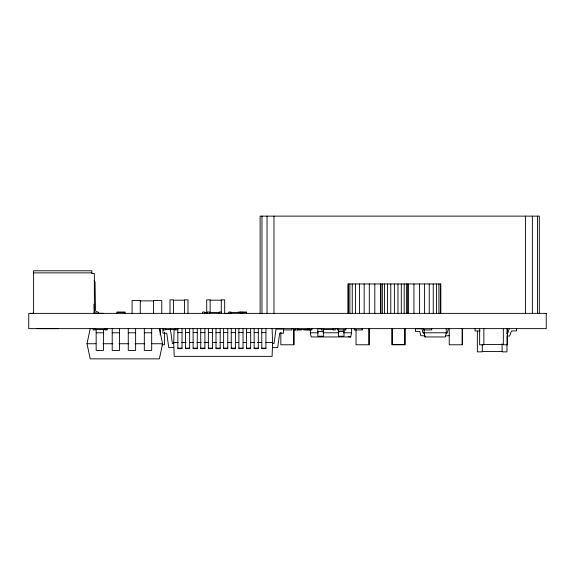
<?xml version="1.0" encoding="UTF-8"?>
<svg xmlns="http://www.w3.org/2000/svg" width="575" height="575" viewBox="0 0 575 575"><rect width="100%" height="100%" fill="white"/><g stroke="black" fill="none" stroke-linecap="round" stroke-linejoin="round"><path stroke-width="0.86" d="M351.605 328.627L351.605 332.788L350.721 336.95L311.204 336.95L310.342 332.788L310.356 329.461M424.149 329.461L424.127 332.788L424.99 336.95L445.359 336.95L446.243 332.788L446.243 328.627M475.079 328.627L475.043 330.905L480.075 330.992M272.104 328.627L272.586 342.499L272.104 356.363L174.182 356.363L173.693 342.499L174.146 329.489M106.921 329.942L106.95 328.627L106.921 329.942L104.902 329.942L104.902 328.627M159.383 328.627L162.596 343.742L159.383 358.865L90.218 358.865L87.005 343.742L90.218 328.627M448.32 328.763L447.285 332.997L446.186 333.054M509.335 328.627L507.718 333.27L506.891 333.27M445.589 335.865L449.485 335.663M33.602 272.866L91.828 272.866M173.427 300.193L184.568 300.193M210.127 300.193L221.274 300.193M140.264 300.883L153.561 300.883M221.274 312.053L219.176 312.053L219.176 313.368M238.481 312.053L246.668 312.053L246.668 313.368M117.178 312.397L124.732 312.397M204.657 312.397L206.411 312.397M209.508 312.397L219.176 312.397M231.006 312.397L246.323 312.397M33.343 313.231L30.734 313.368M93.79 313.231L96.449 313.231M98.224 313.231L103.55 313.368M228.908 313.231L225.436 313.368M323.38 328.627L323.387 336.224L317.838 336.224L317.838 328.778L321.806 328.778M335.247 328.763L337.841 328.763M95.148 329.597L104.902 329.597M165.348 329.597L175.037 329.597M297.397 329.597L309.537 329.597L309.558 328.627L309.537 329.942M323.38 329.597L333.069 329.597M301.559 329.942L293.329 329.942L293.329 328.627M303.643 329.942L311.88 329.942L311.88 328.627M323.38 329.942L321.324 329.942L321.375 328.763M317.838 331.552L323.387 331.552M338.438 331.552L343.987 331.552M177.855 332.63L182.016 332.63M185.481 332.63L189.642 332.63M193.114 332.63L197.275 332.63M200.74 332.63L204.901 332.63M208.373 332.63L212.534 332.63M215.999 332.63L220.16 332.63M223.625 332.63L227.786 332.63M231.258 332.63L235.419 332.63M238.884 332.63L243.045 332.63M246.517 332.63L250.671 332.63M254.143 332.63L258.304 332.63M261.769 332.63L265.93 332.63M96.162 332.788L103.514 332.788M112.211 332.788L119.564 332.788M128.268 332.788L135.621 332.788M144.325 332.788L151.678 332.788M310.342 332.788L318.413 332.788M322.898 332.788L339.049 332.788M343.534 332.788L351.605 332.788M446.243 332.788L424.127 332.788L424.99 336.95M507.15 336.044L509.687 336.044L511.448 330.992L516.479 330.905L516.443 328.627M173.693 342.499L178.149 342.499M181.714 342.499L186.171 342.499M189.728 342.499L193.293 342.499M196.858 342.499L201.315 342.499M203.988 342.499L208.445 342.499M212.894 342.499L216.459 342.499M220.024 342.499L223.589 342.499M227.154 342.499L231.603 342.499M235.168 342.499L238.733 342.499M243.189 342.499L246.754 342.499M250.319 342.499L254.768 342.499M257.442 342.499L261.898 342.499M265.463 342.499L272.586 342.499M173.729 343.447L172.371 343.447L170.387 329.051M272.557 343.447L274.052 343.447L276.036 329.051L283.475 329.051L283.475 333.213L279.666 333.213L277.682 347.609L272.413 347.609M87.005 343.742L95.896 343.742M103.011 343.742L112.793 343.742M119.018 343.742L128.807 343.742M135.032 343.742L144.814 343.742M151.929 343.742L162.596 343.742M483.87 344.439L503.319 344.439M161.92 344.784L164.428 344.784L164.428 332.213M173.873 347.609L168.741 347.609L166.757 333.213L162.948 333.213L162.948 329.051M177.855 348.127L182.016 348.127M185.481 348.127L189.642 348.127M193.114 348.127L197.275 348.127M200.74 348.127L204.901 348.127M208.373 348.127L212.534 348.127M215.999 348.127L220.16 348.127M223.625 348.127L227.786 348.127M231.258 348.127L235.419 348.127M238.884 348.127L243.045 348.127M246.517 348.127L250.671 348.127M254.143 348.127L258.304 348.127M261.769 348.127L265.93 348.127M482.26 351.512L502.076 351.512M424.163 333.062L423.013 332.997L421.978 328.763L415.524 328.763L415.524 331.538L419.8 331.538L420.814 335.663L424.76 335.865M348.198 336.677L350.721 336.95M94.178 280.607L95.048 281.879L95.5 310.399C95.529 312.505 98.85 311.075 98.735 313.282L94.156 312.987L94.013 304.211M539.314 313.368L539.314 216.135L260.116 216.135L260.116 313.368M537.46 216.135L537.46 313.368M532.378 216.135L532.378 313.368M525.442 216.135L525.442 313.368M507.416 328.627L507.452 344.784L503.319 344.784L503.319 328.627M506.97 328.627L506.97 333.989M506.97 335.771L506.97 351.857L502.076 351.857L502.076 343.814M483.87 328.627L483.87 344.784L479.643 344.784L479.643 328.627M482.26 344.468L482.26 351.857L477.358 351.857L477.358 331.308M462.451 328.627L462.451 344.784L449.247 344.784L449.247 328.627M462.106 328.627L462.106 344.439M440.838 313.368L440.838 283.964L347.904 283.964L347.904 313.368M440.342 283.964L440.342 313.368M438.883 283.964L438.883 313.368M436.49 283.964L436.49 313.368M433.248 283.964L433.248 313.368M431.717 328.627L431.717 329.942L423.48 329.942L423.48 328.627M429.238 283.964L429.238 313.368M424.587 283.964L424.587 313.368M419.441 283.964L419.441 313.368M413.935 283.964L413.935 313.368M408.243 283.964L408.243 313.368M407.768 283.964L407.768 313.368M406.381 283.964L406.381 313.368M405.123 328.627L405.123 344.784L391.913 344.784L391.913 328.627M404.771 328.627L404.771 344.439L392.258 344.439L392.258 328.627M404.175 283.964L404.175 313.368M401.307 283.964L401.307 313.368M397.957 283.964L397.957 313.368M394.371 283.964L394.371 313.368M390.777 283.964L390.777 313.368M387.435 283.964L387.435 313.368M384.56 283.964L384.56 313.368M382.361 283.964L382.361 313.368M380.973 283.964L380.973 313.368M380.499 283.964L380.499 313.368M374.807 283.964L374.807 313.368M369.301 283.964L369.301 313.368M369.229 328.627L369.229 344.784L356.018 344.784L356.018 329.525M368.877 328.627L368.877 344.439M364.147 283.964L364.147 313.368M362.502 328.627L362.502 329.942L354.272 329.942L354.272 328.627M362.157 328.627L362.157 329.597M359.504 283.964L359.504 313.368M355.494 283.964L355.494 313.368M352.252 283.964L352.252 313.368M349.859 283.964L349.859 313.368M348.4 283.964L348.4 313.368M345.863 328.627L345.863 329.942L337.626 329.942L337.626 328.627M345.51 328.627L345.51 329.597M343.987 329.468L343.987 336.224L338.438 336.224L338.438 329.468M335.196 328.627L335.196 329.942L333.069 329.942L333.069 328.627M311.535 328.627L311.535 329.597M307.754 328.627L307.754 329.942M297.785 328.627L297.785 329.942M295.665 328.627L295.665 329.942M294.048 329.525L294.048 344.784L280.844 344.784L280.844 332.213M293.703 329.504L293.703 344.439M291.856 328.627L291.856 329.942L283.619 329.942L283.619 328.627M273.98 216.135L273.98 313.368M267.052 216.135L267.052 313.368M265.93 328.627L265.93 348.673L261.769 348.673L261.769 328.627M261.97 216.135L261.97 313.368M258.304 328.627L258.304 348.673L254.143 348.673L254.143 328.627M250.671 328.627L250.671 348.673L246.517 348.673L246.517 328.627M243.045 328.627L243.045 348.673L238.884 348.673L238.884 328.627M242.772 312.053L242.772 313.368M240.673 312.053L240.673 313.368M235.419 328.627L235.419 348.673L231.258 348.673L231.258 328.627M231.006 313.368L231.006 312.053L228.908 312.053L228.908 313.368M227.786 328.627L227.786 348.673L223.625 348.673L223.625 328.627M224.688 313.368L224.688 299.848L221.274 299.848L221.274 313.368M220.16 328.627L220.16 348.673L215.999 348.673L215.999 328.627M212.534 328.627L212.534 348.673L208.373 348.673L208.373 328.627M210.127 312.52L210.127 299.848L206.713 299.848L206.713 313.368M209.508 313.368L209.508 312.053L207.41 312.053L207.41 313.368M204.901 328.627L204.901 348.673L200.74 348.673L200.74 328.627M204.657 313.368L204.657 312.053L202.551 312.053L202.551 313.368M197.275 328.627L197.275 348.673L193.114 348.673L193.114 328.627M189.642 328.627L189.642 348.673L185.481 348.673L185.481 328.627M187.989 313.368L187.989 299.848L184.568 299.848L184.568 313.368M182.016 328.627L182.016 348.673L177.855 348.673L177.855 328.627M177.179 328.627L177.179 329.942L175.037 329.942L175.037 328.627M173.427 313.368L173.427 299.848L170.006 299.848L170.006 313.368M165.348 328.627L165.348 329.942L163.278 329.942L163.278 328.627M161.769 313.368L161.769 300.538L153.561 300.538L153.561 313.368M160.245 328.627L160.245 334.909M151.678 328.627L151.678 350.434L144.325 350.434L144.325 328.627M140.264 313.368L140.264 300.538L132.085 300.538L132.085 313.368M135.621 328.627L135.621 350.434L128.268 350.434L128.268 328.627M125.077 313.368L125.077 312.053L116.897 312.053L116.897 313.368M119.564 328.627L119.564 350.434L112.211 350.434L112.211 328.627M103.514 329.461L103.514 350.434L96.162 350.434L96.162 329.461M95.148 328.627L95.148 329.942L93.107 329.942L93.107 328.627M94.358 313.368L94.358 273.563L91.828 273.563L91.828 270.789L33.602 270.789L33.602 313.368M58.571 328.627L37.073 328.627M546.25 313.368L28.75 313.368L28.75 328.627L546.25 328.627L546.25 313.368"/></g></svg>
